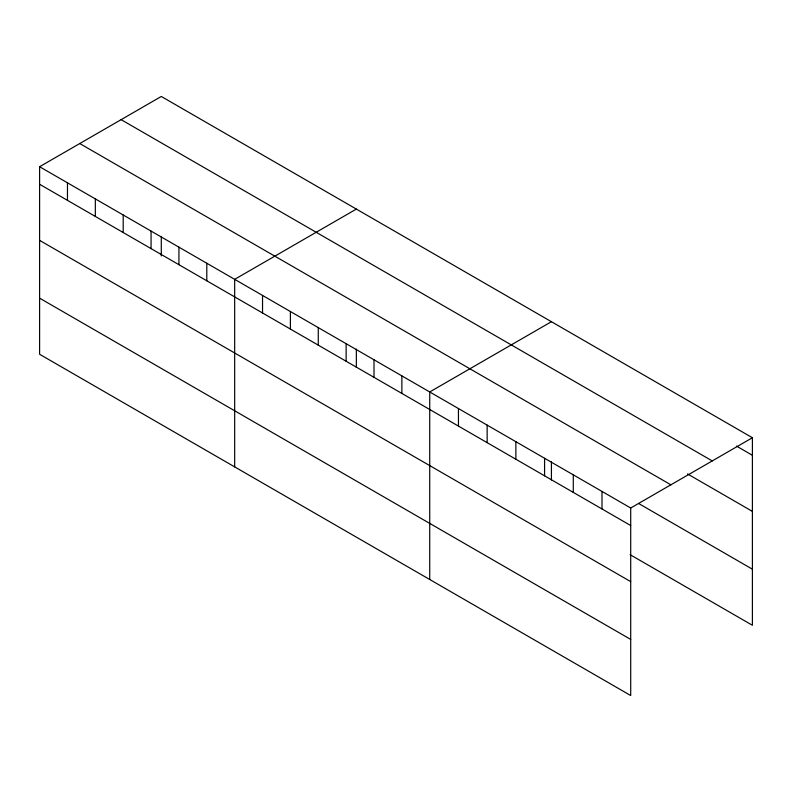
<?xml version="1.0" encoding="UTF-8"?>
<svg xmlns="http://www.w3.org/2000/svg" width="792" height="792" viewBox="0 0 792 792"><rect width="100%" height="100%" fill="white"/><g stroke="black" fill="none" stroke-linecap="round" stroke-linejoin="round"><path stroke-width="1.19" d="M39.6 166.726L630.709 507.999L630.709 695.534L39.6 354.262L39.6 166.726L161.291 96.466L752.4 437.738L752.4 625.274L630.115 554.677M356.351 209.088L234.67 279.348L234.67 466.874M551.42 321.71L429.729 391.961L429.729 579.496M630.709 507.999L752.4 437.738M736.451 446.074L752.4 455.281M121.126 119.651L712.246 460.924M687.535 473.933L752.4 511.384M79.754 143.54L670.873 484.813M638.619 503.484L752.4 569.181M39.6 184.259L630.709 525.542M39.6 240.362L630.709 581.635M39.6 298.158L630.709 639.431M601.999 491.426L601.999 508.959M573.289 474.844L573.289 492.386M551.42 461.687L551.42 479.972M544.579 458.271L544.579 475.814M515.869 441.688L515.869 459.231M487.159 425.116L487.159 442.659M458.449 408.543L458.449 426.076M401.871 375.873L401.871 393.416M374.002 359.786L374.002 377.329M356.351 349.064L356.351 367.349M346.134 343.698L346.134 361.241M318.265 327.611L318.265 345.154M290.397 311.523L290.397 329.066M262.538 295.436L262.538 312.969M206.801 263.251L206.801 280.794M178.933 247.163L178.933 264.706M161.291 236.442L161.291 255.955M151.064 231.076L151.064 248.619M123.196 214.988L123.196 232.531M95.337 198.901L95.337 216.444M67.469 182.813L67.469 200.356"/></g></svg>
